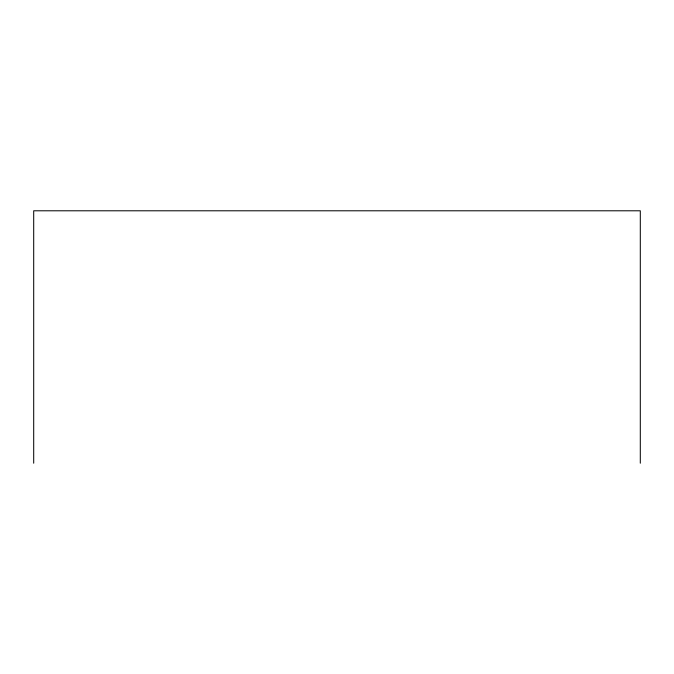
<?xml version="1.0" encoding="UTF-8"?>
<svg xmlns="http://www.w3.org/2000/svg" width="674" height="674" viewBox="0 0 674 674"><rect width="100%" height="100%" fill="white"/><g stroke="black" fill="none" stroke-linecap="round" stroke-linejoin="round"><path stroke-width="1.01" d="M640.3 463.206L640.3 210.793L33.7 210.793L33.7 463.206"/></g></svg>
